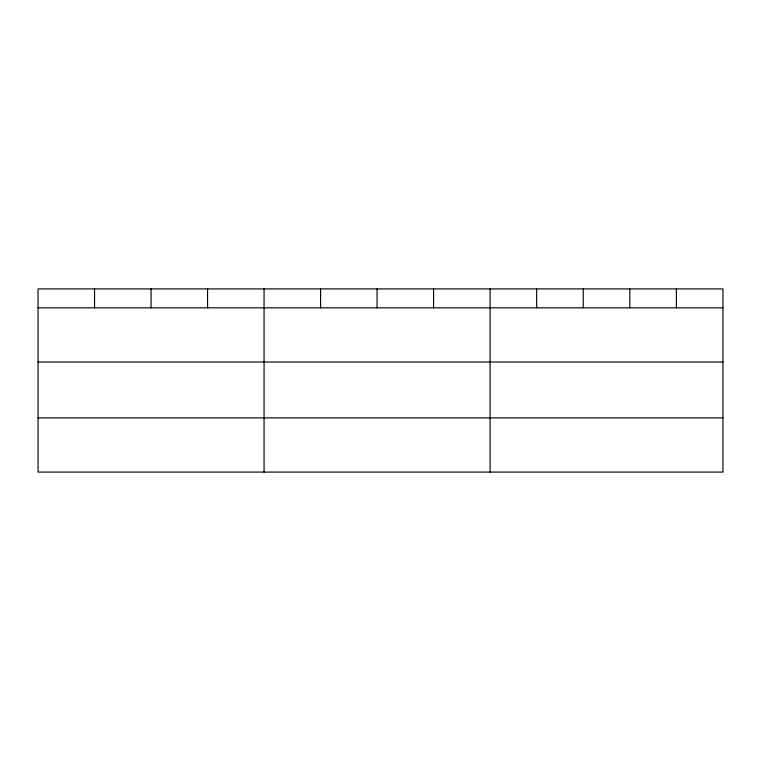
<?xml version="1.0" encoding="UTF-8"?>
<svg xmlns="http://www.w3.org/2000/svg" width="761" height="761" viewBox="0 0 761 761"><rect width="100%" height="100%" fill="white"/><g stroke="black" fill="none" stroke-linecap="round" stroke-linejoin="round"><path stroke-width="1.14" d="M722.95 362.027L722.95 288.914L38.05 288.914L38.05 472.086L722.95 472.086L722.95 362.027L38.05 362.027M38.05 307.825L722.95 307.825M38.05 417.875L722.95 417.875M676.377 288.914L676.377 307.825M629.804 288.914L629.804 307.825M583.23 288.914L583.23 307.825M536.657 288.914L536.657 307.825M490.084 288.914L490.084 472.086M433.58 288.914L433.58 307.825M377.075 288.914L377.075 307.825M320.571 288.914L320.571 307.825M264.067 288.914L264.067 472.086M207.563 288.914L207.563 307.825M151.059 288.914L151.059 307.825M94.554 288.914L94.554 307.825"/></g></svg>
